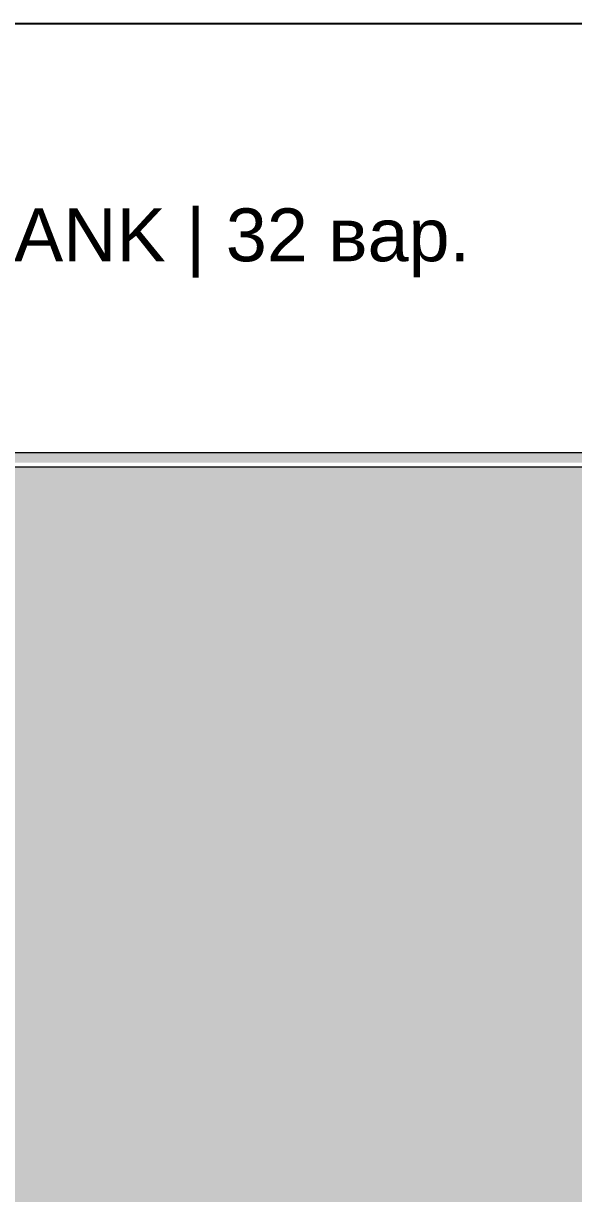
# Model space of a CAD drawing. Header units: millimetres. Extents: x 27500 to 33280, y -10980 to 420.
# Drawn here: x 27647.5 to 27730.8, y -6177.1 to -6000 of the extents above; entities that cross this region are included whole.
import ezdxf

# ---------------------------------------------------------------- set-up
doc = ezdxf.new("R2010")
doc.units = ezdxf.units.MM
for name, color, linetype, lineweight, true_color in [('CQEN_DETAIL', 7, 'Continuous', 5, 0x464d50), ('CQEN_HARDWARE', 7, 'Continuous', 5, 0x848c8f), ('CQEN_PLASTRON', 7, 'Continuous', 5, 0xd2d6d3)]:
    doc.layers.add(name, color=color, linetype=linetype, lineweight=lineweight, true_color=true_color)
doc.layers.add('LAYOUT_PARAMETERS', color=7, linetype='Continuous', plot=False)
doc.styles.add('LAYOUT_CONTACTOR_ARIAL', font='arial.ttf')
doc.styles.get("Standard").update_dxf_attribs({"font": 'arial.ttf'})
doc.styles.add('SX_DYNAMIC_ARIAL', font='arial.ttf')

# ---------------------------------------------------------------- blocks, each defined once
blk = doc.blocks.new('SX_DYN_PLASTRON_BLANK_G001')
at = {"layer": 'CQEN_HARDWARE'}
blk.add_hatch(color=256, dxfattribs=at).paths.add_polyline_path([(0, 146.5), (0, 148), (875.88, 148), (875.88, 146.5)])
at = {"layer": 'CQEN_PLASTRON'}
h = blk.add_hatch(color=256, dxfattribs=at)
h.paths.add_polyline_path([(2.1, 145.9), (881.9, 145.9), (881.9, 2.1), (2.1, 2.1)])
h.paths.add_polyline_path([(7.25, 76.36), (7.1, 75.78), (6.99, 75.2), (6.92, 74.6), (6.9, 74), (6.92, 73.4), (6.99, 72.8), (7.1, 72.22), (7.25, 71.64), (12.64, 66.25), (12.92, 66.17), (13.22, 66.1), (13.51, 66.04), (13.8, 65.99), (14.1, 65.95), (14.4, 65.92), (14.7, 65.91), (15, 65.9), (15.3, 65.91), (15.6, 65.92), (15.9, 65.95), (16.2, 65.99), (16.49, 66.04), (16.78, 66.1), (17.08, 66.17), (17.36, 66.25), (22.75, 71.64), (22.9, 72.22), (23.01, 72.8), (23.08, 73.4), (23.1, 74), (23.08, 74.6), (23.01, 75.2), (22.9, 75.78), (22.75, 76.36), (17.36, 81.75), (16.78, 81.9), (16.2, 82.01), (15.6, 82.08), (15, 82.1), (14.4, 82.08), (13.8, 82.01), (13.22, 81.9), (12.64, 81.75)], flags=0)
h = blk.add_hatch(color=256, dxfattribs=at)
h.paths.add_polyline_path([(881.9, 2.1), (881.9, 145.9), (2.1, 145.9), (2.1, 2.1)])
h.paths.add_polyline_path([(12.64, 66.25), (7.25, 71.64), (7.1, 72.22), (6.99, 72.8), (6.92, 73.4), (6.9, 74), (6.92, 74.6), (6.99, 75.2), (7.1, 75.78), (7.25, 76.36), (12.64, 81.75), (13.22, 81.9), (13.8, 82.01), (14.4, 82.08), (15, 82.1), (15.6, 82.08), (16.2, 82.01), (16.78, 81.9), (17.36, 81.75), (22.75, 76.36), (22.9, 75.78), (23.01, 75.2), (23.08, 74.6), (23.1, 74), (23.08, 73.4), (23.01, 72.8), (22.9, 72.22), (22.75, 71.64), (17.36, 66.25), (17.08, 66.17), (16.78, 66.1), (16.49, 66.04), (16.2, 65.99), (15.9, 65.95), (15.6, 65.92), (15.3, 65.91), (15, 65.9), (14.7, 65.91), (14.4, 65.92), (14.1, 65.95), (13.8, 65.99), (13.51, 66.04), (13.22, 66.1), (12.92, 66.17)], flags=0)
at = {"layer": 'CQEN_DETAIL'}
for p, q in [((884, 148), (0, 148)), ((2.1, 145.9), (881.9, 145.9))]:
    blk.add_line(p, q, dxfattribs=at)
blk = doc.blocks.new('*U496')
blk.add_blockref('SX_DYN_PLASTRON_BLANK_G001', (0, 0))
at = {"flags": 1}
for tag in ['WIDTH_MM', 'SOURCE_BLOCK', 'MODEL', 'HEIGHT_MM']:
    blk.add_attdef(tag, (0, 0), '', height=1, dxfattribs=at)
at = {"layer": 'LAYOUT_PARAMETERS', "style": 'LAYOUT_CONTACTOR_ARIAL', "flags": 1}
for tag in ['ARTICLE', 'VIEW', 'SOURCE', 'CABINET_SECTION_WIDTH_MM', 'ROW_PITCH_MM', 'PLASTRON_WIDTH_MM', 'PLASTRON_HEIGHT_MM', 'ROWS', 'NOTE']:
    blk.add_attdef(tag, (0, 0), '', height=1.7, dxfattribs=at)

msp = doc.modelspace()

# ---------------------------------------------------------------- linework, layer by layer
at = {"color": 8}
msp.add_lwpolyline([(27500, -6000), (28930, -6000), (28930, -8480), (27500, -8480)], close=True, dxfattribs=at)

# ---------------------------------------------------------------- block references
msp.add_blockref('*U496', (27525, -6213))

# ---------------------------------------------------------------- texts
at = {"color": 7, "style": 'SX_DYNAMIC_ARIAL'}
msp.add_text('SX_DYN_PLASTRON_BLANK | 32 вар.', height=8, dxfattribs=at).set_placement((27515, -6036))

doc.saveas('drawing.dxf')
